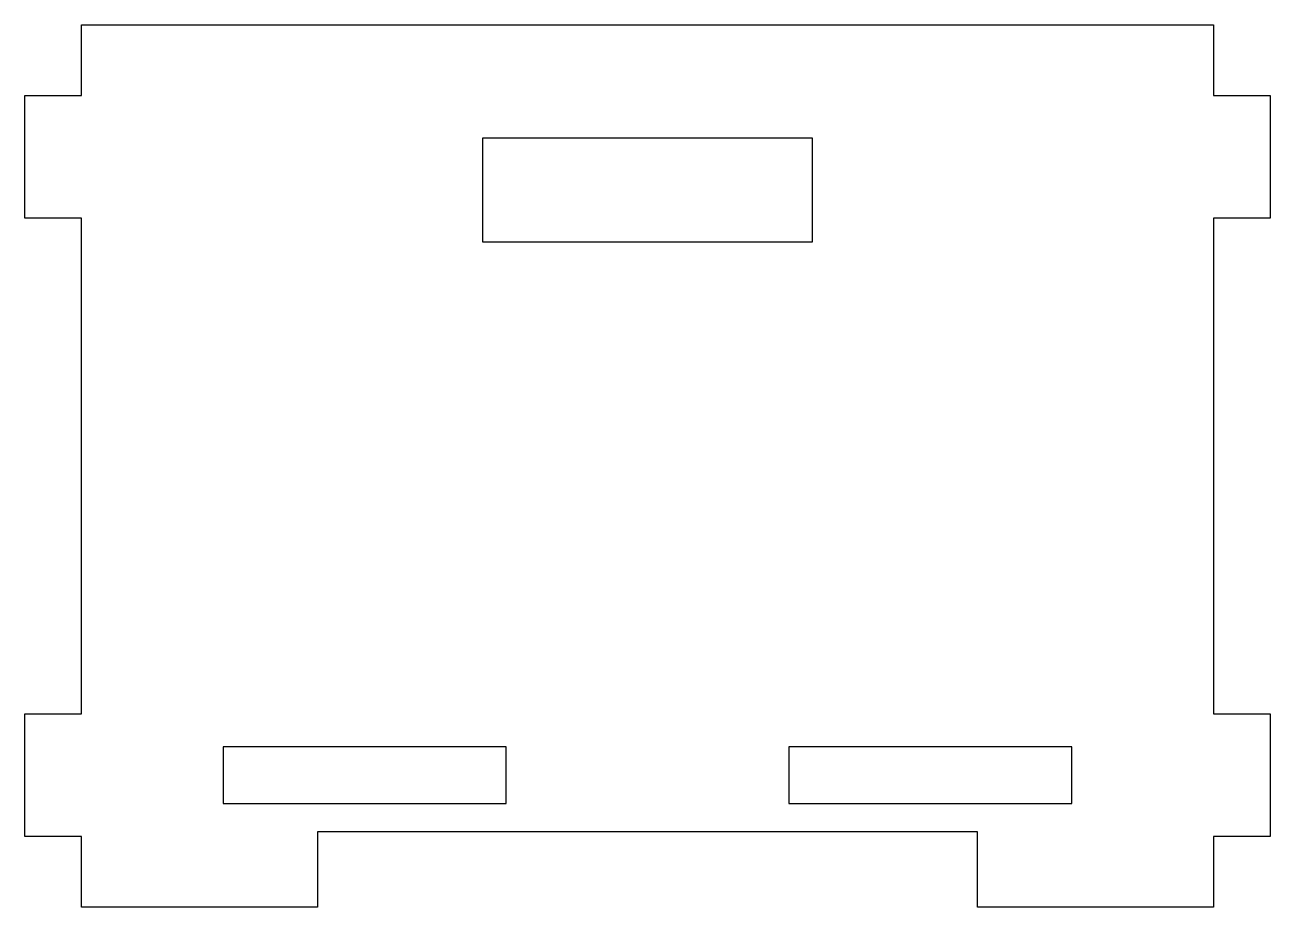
# Model space of a CAD drawing. Header units: millimetres. Extents: x 8 to 140, y -9 to 85.
import ezdxf

# ---------------------------------------------------------------- set-up
doc = ezdxf.new("R2010")
doc.units = ezdxf.units.MM
doc.layers.get('0').update_dxf_attribs({"linetype": 'CONTINUOUS'})

msp = doc.modelspace()

# ---------------------------------------------------------------- linework, layer by layer
for points in [[(134.5, -8.5), (109.5, -8.5), (109.5, -0.5), (39.5, -0.5), (39.5, -8.5), (14.5, -8.5), (14.5, -1), (8.5, -1), (8.5, 12), (14.5, 12), (14.5, 64.58), (8.5, 64.58), (8.5, 77.58), (14.5, 77.58), (14.5, 85.08), (134.5, 85.08), (134.5, 77.58), (140.5, 77.58), (140.5, 64.58), (134.5, 64.58), (134.5, 12), (140.5, 12), (140.5, -1), (134.5, -1)], [(57, 62.08), (92, 62.08), (92, 73.08), (57, 73.08)], [(29.5, 2.5), (59.5, 2.5), (59.5, 8.5), (29.5, 8.5)], [(89.5, 2.5), (119.5, 2.5), (119.5, 8.5), (89.5, 8.5)]]:
    msp.add_lwpolyline(points, close=True)

doc.saveas('drawing.dxf')
